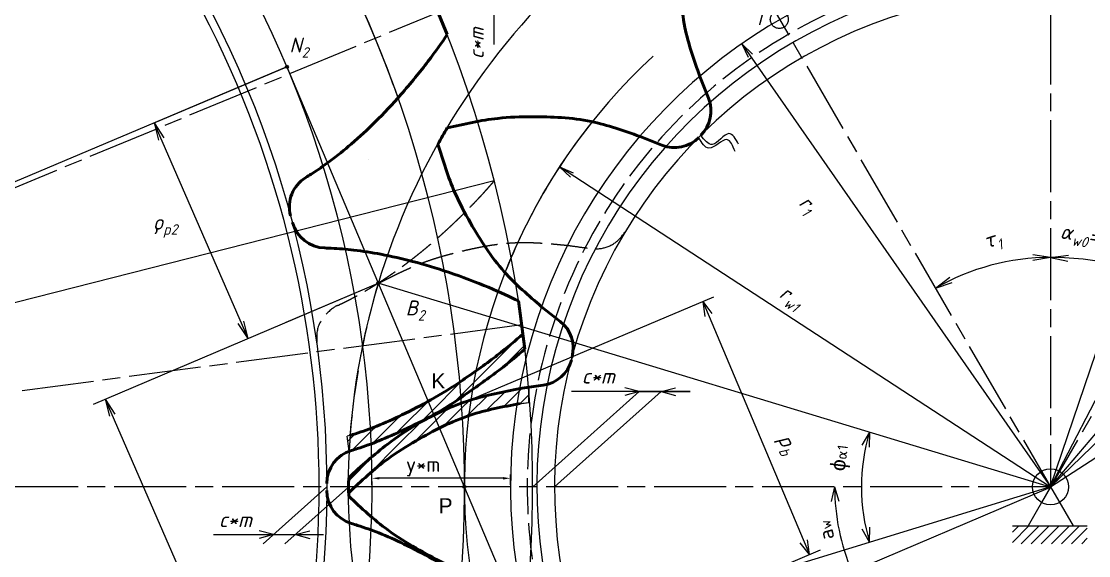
# Model space of a CAD drawing. Header units: millimetres. Extents: x 1981 to 6052, y 872 to 1466.
# Drawn here: x 5513.9 to 5869.6, y 1073.3 to 1251.4 of the extents above; entities that cross this region are included whole.
import ezdxf

# ---------------------------------------------------------------- set-up
doc = ezdxf.new("R2010")
doc.units = ezdxf.units.MM
doc.linetypes.add('ACAD_ISO02W100', pattern=[15, 12, -3])
doc.linetypes.add('ACAD_ISO08W100', pattern=[36, 24, -3, 6, -3])
doc.styles.add('askar', font='GOST Common Italic.ttf')
doc.styles.get("Standard").update_dxf_attribs({"font": 'arial.ttf'})
doc.dimstyles.new('ISO-25', dxfattribs={"dimtxt": 2.5, "dimasz": 2.5, "dimexe": 1.25, "dimexo": 0.625, "dimtad": 1, "dimtxsty": 'Standard', "dimcen": 2.5, "dimadec": 0, "dimazin": 0, "dimtfac": 1, "dimtmove": 0, "dimatfit": 3, "dimfxl": 1, "dimarcsym": 0})
pattern_1 = [(45, (3043.7336, 665.3058), (-2.245064, 2.245064), [])]

# ---------------------------------------------------------------- blocks, each defined once
blk = doc.blocks.new('*D12')
at = {"color": 0, "lineweight": -2, "transparency": 16777216}
for p, q in [((5630.76, 1096.87), (5630.76, 1100.35)), ((5676.93, 1096.87), (5676.93, 1100.35)), ((5674.43, 1099.1), (5633.26, 1099.1))]:
    blk.add_line(p, q, dxfattribs=at)
at = {"color": 0, "transparency": 16777216}
for points in [[(5633.26, 1099.51), (5633.26, 1098.68), (5630.76, 1099.1)], [(5674.43, 1099.51), (5674.43, 1098.68), (5676.93, 1099.1)]]:
    blk.add_solid(points, dxfattribs=at)
at = {"layer": 'Defpoints', "color": 0, "transparency": 16777216}
for p in [(5630.76, 1099.1), (5630.76, 1096.25), (5676.93, 1096.25)]:
    blk.add_point(p, dxfattribs=at)
at = {"color": 0, "transparency": 16777216, "insert": (5647.84, 1102.97), "char_height": 2.5, "attachment_point": 5, "rotation": 0.0004}
blk.add_mtext('{\\fISOCPEUR|b0|i0|c0|p34;\\H2x;y*m}', dxfattribs=at)

msp = doc.modelspace()

# ---------------------------------------------------------------- hatches: boundary and pattern name
at = {"linetype": 'ACAD_ISO02W100'}
h = msp.add_hatch(dxfattribs=at)
h.set_pattern_fill('ANSI31', color=256)
h.set_pattern_definition(pattern_1)
edge = h.paths.add_edge_path()
edge.add_spline(control_points=[(5660.604, 1124.103), (5657.421, 1122.881), (5654.318, 1121.421), (5651.278, 1119.826)], knot_values=[31.5263516, 31.5263516, 31.5263516, 31.5263516, 40.7543225, 40.7543225, 40.7543225, 40.7543225], degree=3, periodic=0)
edge.add_line((5651.278, 1119.826), (5653.056, 1115.739))
edge.add_spline(control_points=[(5653.056, 1115.739), (5655.628, 1117.03), (5658.246, 1118.212), (5660.922, 1119.224)], knot_values=[37.0201937, 37.0201937, 37.0201937, 37.0201937, 45.6236414, 45.6236414, 45.6236414, 45.6236414], degree=3, periodic=0)
edge.add_arc((5270.759, 1096.244), 390.84, 3.37073, 4.08748)
h.paths.add_polyline_path([(5713.138, 1050.38), (5723.924, 1050.38), (5723.924, 1060.13), (5713.138, 1060.13)], flags=9)
h.paths.add_polyline_path([(5733.101, 1129.251), (5748.934, 1129.219), (5748.949, 1136.719), (5733.116, 1136.751)], flags=9)
h.paths.add_polyline_path([(5667.975, 1046.935), (5677.808, 1046.935), (5677.808, 1056.018), (5667.975, 1056.018)], flags=9)
h.paths.add_polyline_path([(5684.694, 1041.549), (5693.266, 1041.549), (5693.266, 1050.633), (5684.694, 1050.633)], flags=9)
h.paths.add_polyline_path([(5665.485, 1096.496), (5672.643, 1096.496), (5672.643, 1106.8), (5665.485, 1106.8)], flags=9)
h.paths.add_polyline_path([(5957.132, 985.289), (5957.134, 991.11), (5952.387, 991.111), (5952.385, 985.29)], flags=9)
h.paths.add_polyline_path([(5960.006, 990.229), (5966.132, 990.229), (5966.132, 996.042), (5960.006, 996.042)], flags=9)
h.paths.add_polyline_path([(5880.29, 1042.365), (5884.633, 1042.365), (5884.633, 1047.165), (5880.29, 1047.165)], flags=9)
h.paths.add_polyline_path([(5926.736, 989.723), (5935.04, 989.723), (5935.04, 995.133), (5926.736, 995.133)], flags=9)
h.paths.add_polyline_path([(5934.201, 997.826), (5936.563, 997.826), (5936.563, 1002.626), (5934.201, 1002.626)], flags=9)
h.paths.add_polyline_path([(5819.016, 1047.816), (5828.215, 1050.717), (5826.21, 1057.075), (5817.011, 1054.174)], flags=9)
h.paths.add_polyline_path([(5872.788, 1024.943), (5877.695, 1022.492), (5880.317, 1027.74), (5875.409, 1030.191)], flags=9)
h.paths.add_polyline_path([(5857.517, 1048.485), (5863.397, 1046.767), (5865.028, 1052.347), (5859.148, 1054.065)], flags=9)
h.paths.add_polyline_path([(5857.269, 1021.507), (5863.288, 1021.507), (5863.288, 1026.916), (5857.269, 1026.916)], flags=9)
h.paths.add_polyline_path([(5922.031, 997.084), (5927.288, 997.084), (5927.288, 1002.494), (5922.031, 1002.494)], flags=9)
h.paths.add_polyline_path([(5844.785, 992.673), (5851.414, 992.673), (5851.414, 998.083), (5844.785, 998.083)], flags=9)
h.paths.add_polyline_path([(5835.184, 1039.526), (5839.07, 1039.526), (5839.07, 1044.326), (5835.184, 1044.326)], flags=9)
h.paths.add_polyline_path([(5834.861, 1022.041), (5838.595, 1022.041), (5838.595, 1026.841), (5834.861, 1026.841)], flags=9)
h.paths.add_polyline_path([(5999.254, 1039.983), (6003.14, 1039.983), (6003.14, 1044.783), (5999.254, 1044.783)], flags=9)
h.paths.add_polyline_path([(5986.089, 1028.904), (5989.823, 1028.904), (5989.823, 1033.704), (5986.089, 1033.704)], flags=9)
h.paths.add_polyline_path([(6018.122, 984.427), (6023.608, 984.427), (6023.608, 990.24), (6018.122, 990.24)], flags=9)
h.paths.add_polyline_path([(5980.94, 998.355), (5984.978, 998.355), (5984.978, 1003.155), (5980.94, 1003.155)], flags=9)
h.paths.add_polyline_path([(5835.268, 997.733), (5839.306, 997.733), (5839.306, 1002.533), (5835.268, 1002.533)], flags=9)
h.paths.add_polyline_path([(5833.26, 990.112), (5838.746, 990.112), (5838.746, 995.925), (5833.26, 995.925)], flags=9)
h.paths.add_polyline_path([(5695.576, 894.403), (5858.942, 894.403), (5858.942, 921.581), (5695.576, 921.581)], flags=9)
h.paths.add_polyline_path([(5919.984, 1069.808), (6032.96, 1069.808), (6032.96, 1103.023), (5919.984, 1103.023)], flags=9)
h.paths.add_polyline_path([(5763.61, 1158.027), (5772.056, 1152.498), (5776.118, 1158.703), (5767.672, 1164.232)], flags=9)
h.paths.add_polyline_path([(5835.034, 1172.427), (5842.285, 1174.764), (5840.01, 1181.823), (5832.759, 1179.486)], flags=9)
h.paths.add_polyline_path([(5799.652, 1268.632), (5807.033, 1268.632), (5807.033, 1277.715), (5799.652, 1277.715)], flags=9)
h.paths.add_polyline_path([(5813.175, 1272.144), (5822.056, 1272.144), (5822.056, 1281.227), (5813.175, 1281.227)], flags=9)
h.paths.add_polyline_path([(5913.262, 1255.031), (5921.834, 1255.031), (5921.834, 1264.115), (5913.262, 1264.115)], flags=9)
h.paths.add_polyline_path([(5868.091, 1092.627), (5876.662, 1092.627), (5876.662, 1101.71), (5868.091, 1101.71)], flags=9)
h.paths.add_polyline_path([(5893.454, 1085.204), (5901.55, 1085.204), (5901.55, 1092.621), (5893.454, 1092.621)], flags=9)
h.paths.add_polyline_path([(5858.231, 1176.478), (5882.225, 1172.884), (5883.324, 1180.219), (5859.329, 1183.813)], flags=9)
h.paths.add_polyline_path([(5769.888, 1189.397), (5774.446, 1184.864), (5779.676, 1190.123), (5775.118, 1194.656)], flags=9)
h.paths.add_polyline_path([(5921.938, 1178.336), (5926.522, 1185.41), (5920.298, 1189.443), (5915.714, 1182.37)], flags=9)
h.paths.add_polyline_path([(5949.851, 1160.104), (5956.495, 1167.026), (5951.144, 1172.162), (5944.5, 1165.239)], flags=9)
h.paths.add_polyline_path([(6004.399, 1219.525), (6008.348, 1222.782), (6003.576, 1228.568), (5999.626, 1225.311)], flags=9)
h.paths.add_polyline_path([(5946.506, 1184.268), (5953.394, 1190.948), (5948.23, 1196.272), (5941.343, 1189.592)], flags=9)
h.paths.add_polyline_path([(5947.372, 1240.529), (5955.11, 1240.529), (5955.11, 1248.981), (5947.372, 1248.981)], flags=9)
h.paths.add_polyline_path([(5925.604, 1252.081), (5933.342, 1252.081), (5933.342, 1260.534), (5925.604, 1260.534)], flags=9)
h.paths.add_polyline_path([(5904.914, 1260.515), (5912.652, 1260.515), (5912.652, 1268.967), (5904.914, 1268.967)], flags=9)
h.paths.add_polyline_path([(5869.465, 1267.443), (5877.203, 1267.443), (5877.203, 1275.896), (5869.465, 1275.896)], flags=9)
h.paths.add_polyline_path([(5846.734, 1268.248), (5854.472, 1268.248), (5854.472, 1276.7), (5846.734, 1276.7)], flags=9)
h.paths.add_polyline_path([(5836.017, 1267.702), (5843.755, 1267.702), (5843.755, 1276.155), (5836.017, 1276.155)], flags=9)
h.paths.add_polyline_path([(5802.046, 1260.133), (5809.784, 1260.133), (5809.784, 1268.586), (5802.046, 1268.586)], flags=9)
h.paths.add_polyline_path([(5780.872, 1251.891), (5788.611, 1251.891), (5788.611, 1260.344), (5780.872, 1260.344)], flags=9)
h.paths.add_polyline_path([(5898.974, 1280.375), (5904.808, 1280.375), (5904.808, 1287.875), (5898.974, 1287.875)], flags=9)
h.paths.add_polyline_path([(5872.457, 1280.939), (5878.052, 1280.939), (5878.052, 1288.439), (5872.457, 1288.439)], flags=9)
h.paths.add_polyline_path([(5851.435, 1277.809), (5857.268, 1277.809), (5857.268, 1285.309), (5851.435, 1285.309)], flags=9)
h.paths.add_polyline_path([(5833.859, 1278.681), (5839.93, 1278.681), (5839.93, 1286.181), (5833.859, 1286.181)], flags=9)
h.paths.add_polyline_path([(5800.555, 1277.448), (5806.388, 1277.448), (5806.388, 1284.948), (5800.555, 1284.948)], flags=9)
h.paths.add_polyline_path([(5770.061, 1244.467), (5776.847, 1244.467), (5776.847, 1252.92), (5770.061, 1252.92)], flags=9)
h.paths.add_polyline_path([(5885.102, 901.059), (5897.702, 901.059), (5897.702, 908.259), (5885.102, 908.259)], flags=9)
h.paths.add_polyline_path([(5946.314, 919.382), (6027.814, 919.382), (6027.814, 931.382), (5946.314, 931.382)], flags=9)
h.paths.add_polyline_path([(5863.689, 901.755), (5876.814, 901.755), (5876.814, 907.755), (5863.689, 907.755)], flags=9)
h.paths.add_polyline_path([(5861.689, 906.737), (5869.314, 906.737), (5869.314, 912.737), (5861.689, 912.737)], flags=9)
h.paths.add_polyline_path([(5902.814, 906.501), (5916.314, 906.501), (5916.314, 912.501), (5902.814, 912.501)], flags=9)
h.paths.add_polyline_path([(5882.564, 906.765), (5901.564, 906.765), (5901.564, 912.765), (5882.564, 912.765)], flags=9)
h.paths.add_polyline_path([(5871.142, 906.811), (5878.642, 906.811), (5878.642, 912.811), (5871.142, 912.811)], flags=9)
h = msp.add_hatch(color=256)
h.set_gradient(color2=(0, 0, 0), tint=1)
h.paths.add_polyline_path([(5691.134, 1026.152), (5691.329, 1025.691, 0.0006944), (5691.525, 1025.232, 0.3002235), (5691.829, 1025.691, 0.5367141)])
h.paths.add_polyline_path([(5691.329, 1025.691, -0.0006944), (5691.133, 1026.152, 0.3009807), (5690.829, 1025.691, 0.5367141), (5691.523, 1025.231)])
h.paths.add_polyline_path([(5602.21, 1236.745), (5602.599, 1235.824, 0.3014783), (5602.904, 1236.284, 0.5367141)])
h.paths.add_polyline_path([(5602.209, 1236.745, 0.3012889), (5601.904, 1236.284, 0.5364905), (5602.598, 1235.823, 0.0006944)])
at = {"linetype": 'ByBlock'}
h = msp.add_hatch(color=256, dxfattribs=at)
h.dxf.hatch_style = 1
h.paths.add_polyline_path([(5632.376, 1164.119, 1), (5633.376, 1164.119, 1)])
h = msp.add_hatch(color=256, dxfattribs=at)
h.dxf.hatch_style = 1
h.paths.add_polyline_path([(5633.376, 1164.119, 1), (5632.376, 1164.119, 1)])
h = msp.add_hatch()
h.set_pattern_fill('ANSI31', color=256)
h.set_pattern_definition(pattern_1)
edge = h.paths.add_edge_path()
edge.add_spline(control_points=[(5665.462, 1134.908), (5663.992, 1133.865), (5662.16, 1132.597), (5660.356, 1131.396), (5660.034, 1131.183)], knot_values=[24.8398368, 24.8398368, 24.8398368, 24.8398368, 30.0315176, 31.1647676, 31.1647676, 31.1647676, 31.1647676], degree=3, periodic=0)
edge.add_arc((5270.759, 1096.244), 390.84, 4.37743, 5.12877, ccw=False)
edge.add_spline(control_points=[(5660.458, 1126.075), (5660.856, 1126.337), (5662.134, 1127.187), (5663.426, 1128.07), (5664.31, 1128.684)], knot_values=[26.9484839, 26.9484839, 26.9484839, 26.9484839, 28.3487802, 31.4318138, 31.4318138, 31.4318138, 31.4318138], degree=3, periodic=0)
edge.add_arc((5856.968, 1096.248), 195.369, 168.5869, 170.44323, ccw=False)
edge = h.paths.add_edge_path()
edge.add_spline(control_points=[(5664.31, 1128.684), (5667.493, 1130.894), (5675.083, 1136.476), (5679.266, 1140.07), (5681.727, 1142.183)], knot_values=[0, 0, 0, 0, 11.0985167, 26.9484839, 26.9484839, 26.9484839, 26.9484839], degree=3, periodic=0)
edge.add_line((5681.727, 1142.183), (5681.074, 1147.141))
edge.add_spline(control_points=[(5681.074, 1147.141), (5678.614, 1145.027), (5674.758, 1141.714), (5668.007, 1136.713), (5665.462, 1134.908)], knot_values=[0, 0, 0, 0, 15.8499673, 24.8398368, 24.8398368, 24.8398368, 24.8398368], degree=3, periodic=0)
edge.add_arc((5856.968, 1096.248), 195.369, 168.5869, 170.44323)
h = msp.add_hatch()
h.set_pattern_fill('ANSI31', color=256)
h.set_pattern_definition(pattern_1)
edge = h.paths.add_edge_path()
edge.add_spline(control_points=[(5660.034, 1131.183), (5656.796, 1129.042), (5653.262, 1126.878), (5649.592, 1124.809), (5649.204, 1124.592)], knot_values=[31.1647676, 31.1647676, 31.1647676, 31.1647676, 42.5446511, 43.8822608, 43.8822608, 43.8822608, 43.8822608], degree=3, periodic=0)
edge.add_line((5649.204, 1124.592), (5651.065, 1120.316))
edge.add_spline(control_points=[(5651.065, 1120.316), (5654.241, 1122.125), (5657.317, 1124.005), (5660.458, 1126.075)], knot_values=[31.4318138, 31.4318138, 31.4318138, 31.4318138, 42.4868312, 42.4868312, 42.4868312, 42.4868312], degree=3, periodic=0)
edge.add_arc((5270.759, 1096.244), 390.84, 4.37743, 5.12877)
at = {"linetype": 'ACAD_ISO02W100'}
h = msp.add_hatch(dxfattribs=at)
h.set_pattern_fill('ANSI31', color=256)
h.set_pattern_definition(pattern_1)
edge = h.paths.add_edge_path()
edge.add_spline(control_points=[(5679.923, 1128.958), (5677.258, 1128.465), (5674.593, 1127.97), (5671.954, 1127.394)], knot_values=[51.4220403, 51.4220403, 51.4220403, 51.4220403, 58.7057442, 58.7057442, 58.7057442, 58.7057442], degree=3, periodic=0)
edge.add_spline(control_points=[(5671.954, 1127.394), (5669.31, 1126.817), (5666.691, 1126.16), (5664.125, 1125.341)], knot_values=[44.1229872, 44.1229872, 44.1229872, 44.1229872, 51.4220403, 51.4220403, 51.4220403, 51.4220403], degree=3, periodic=0)
edge.add_spline(control_points=[(5664.125, 1125.341), (5664.003, 1125.302), (5663.881, 1125.263), (5663.759, 1125.223)], knot_values=[43.7763658, 43.7763658, 43.7763658, 43.7763658, 44.1229872, 44.1229872, 44.1229872, 44.1229872], degree=3, periodic=0)
edge.add_arc((5856.968, 1096.248), 195.369, 171.47103, 173.02111)
edge.add_spline(control_points=[(5663.046, 1119.986), (5663.179, 1120.031), (5663.538, 1120.151), (5663.898, 1120.268), (5664.124, 1120.341)], knot_values=[47.8864385, 47.8864385, 47.8864385, 47.8864385, 48.3085031, 49.025515, 49.025515, 49.025515, 49.025515], degree=3, periodic=0)
edge.add_spline(control_points=[(5664.124, 1120.341), (5666.566, 1121.12), (5669.054, 1121.753), (5671.567, 1122.309)], knot_values=[49.025515, 49.025515, 49.025515, 49.025515, 56.7397319, 56.7397319, 56.7397319, 56.7397319], degree=3, periodic=0)
edge.add_spline(control_points=[(5671.567, 1122.309), (5674.043, 1122.857), (5676.544, 1123.331), (5679.047, 1123.795)], knot_values=[56.7397319, 56.7397319, 56.7397319, 56.7397319, 64.3412363, 64.3412363, 64.3412363, 64.3412363], degree=3, periodic=0)
edge.add_arc((5856.926, 1096.244), 180, 169.52862, 171.19546, ccw=False)
h = msp.add_hatch()
h.set_pattern_fill('ANSI31', color=256)
h.set_pattern_definition(pattern_1)
edge = h.paths.add_edge_path()
edge.add_spline(control_points=[(5640.7, 1114.895), (5640.939, 1115.009), (5644.446, 1116.685), (5647.914, 1118.524), (5651.048, 1120.307), (5651.065, 1120.316)], knot_values=[42.4868312, 42.4868312, 42.4868312, 42.4868312, 43.280904, 54.1256208, 54.1834407, 54.1834407, 54.1834407, 54.1834407], degree=3, periodic=0)
edge.add_line((5651.065, 1120.316), (5649.204, 1124.592))
edge.add_spline(control_points=[(5649.204, 1124.592), (5646.606, 1123.14), (5643.945, 1121.741), (5641.25, 1120.43)], knot_values=[43.8822608, 43.8822608, 43.8822608, 43.8822608, 52.851697, 52.851697, 52.851697, 52.851697], degree=3, periodic=0)
edge.add_arc((5856.959, 1096.187), 217.067, 173.58751, 175.05576)
edge = h.paths.add_edge_path()
edge.add_spline(control_points=[(5641.25, 1120.43), (5641.088, 1120.352), (5640.362, 1120), (5639.633, 1119.655), (5639.064, 1119.391)], knot_values=[52.851697, 52.851697, 52.851697, 52.851697, 53.3893678, 55.2678006, 55.2678006, 55.2678006, 55.2678006], degree=3, periodic=0)
edge.add_line((5639.064, 1119.391), (5639.064, 1114.132))
edge.add_spline(control_points=[(5639.064, 1114.132), (5639.611, 1114.383), (5640.156, 1114.637), (5640.7, 1114.895)], knot_values=[54.1834407, 54.1834407, 54.1834407, 54.1834407, 55.9859448, 55.9859448, 55.9859448, 55.9859448], degree=3, periodic=0)
edge.add_arc((5856.959, 1096.187), 217.067, 173.58751, 175.05576, ccw=False)
h = msp.add_hatch(dxfattribs=at)
h.set_pattern_fill('ANSI31', color=256)
h.set_pattern_definition(pattern_1)
edge = h.paths.add_edge_path()
edge.add_spline(control_points=[(5663.759, 1125.223), (5663.654, 1125.189), (5662.595, 1124.84), (5661.544, 1124.463), (5660.604, 1124.103)], knot_values=[40.7543225, 40.7543225, 40.7543225, 40.7543225, 41.0530355, 43.7763658, 43.7763658, 43.7763658, 43.7763658], degree=3, periodic=0)
edge.add_arc((5270.759, 1096.244), 390.84, 3.37073, 4.08748, ccw=False)
edge.add_spline(control_points=[(5660.922, 1119.224), (5661.626, 1119.49), (5662.334, 1119.744), (5663.046, 1119.986)], knot_values=[45.6236414, 45.6236414, 45.6236414, 45.6236414, 47.8864385, 47.8864385, 47.8864385, 47.8864385], degree=3, periodic=0)
edge.add_arc((5856.968, 1096.248), 195.369, 171.47103, 173.02111, ccw=False)
h = msp.add_hatch()
h.set_pattern_fill('ANSI31', color=256)
h.set_pattern_definition(pattern_1)
edge = h.paths.add_edge_path()
edge.add_spline(control_points=[(5639.064, 1119.391), (5636.856, 1118.364), (5633.926, 1117.097), (5630.948, 1115.94), (5630.234, 1115.671)], knot_values=[55.2678006, 55.2678006, 55.2678006, 55.2678006, 62.565668, 64.8526577, 64.8526577, 64.8526577, 64.8526577], degree=3, periodic=0)
edge.add_arc((5270.759, 1096.244), 360, 2.279, 3.09344, ccw=False)
edge.add_spline(control_points=[(5630.474, 1110.559), (5631.326, 1110.876), (5634.221, 1111.995), (5637.07, 1113.218), (5639.064, 1114.132)], knot_values=[55.9859448, 55.9859448, 55.9859448, 55.9859448, 58.7134266, 65.2931498, 65.2931498, 65.2931498, 65.2931498], degree=3, periodic=0)
edge.add_line((5639.064, 1114.132), (5639.064, 1119.391))
h = msp.add_hatch(dxfattribs=at)
h.set_pattern_fill('ANSI31', color=256)
h.set_pattern_definition(pattern_1)
edge = h.paths.add_edge_path()
edge.add_spline(control_points=[(5651.278, 1119.826), (5649.338, 1118.807), (5645.738, 1116.79), (5642.213, 1114.672), (5640.595, 1113.64)], knot_values=[20.4528103, 20.4528103, 20.4528103, 20.4528103, 26.3432547, 31.5263516, 31.5263516, 31.5263516, 31.5263516], degree=3, periodic=0)
edge.add_arc((5856.959, 1096.187), 217.067, 175.38831, 176.77199)
edge.add_spline(control_points=[(5640.236, 1108.41), (5641.969, 1109.526), (5646.184, 1112.063), (5650.504, 1114.458), (5653.056, 1115.739)], knot_values=[22.2997284, 22.2997284, 22.2997284, 22.2997284, 28.4843414, 37.0201937, 37.0201937, 37.0201937, 37.0201937], degree=3, periodic=0)
edge.add_line((5653.056, 1115.739), (5651.278, 1119.826))
h.paths.add_polyline_path([(5641.638, 1104.943), (5654.917, 1104.943), (5654.917, 1113.996), (5641.638, 1113.996)], flags=9)
h = msp.add_hatch()
h.set_pattern_fill('ANSI31', color=256)
h.set_pattern_definition(pattern_1)
edge = h.paths.add_edge_path()
edge.add_arc((5861.611, 1095.671), 238.757, 175.73947, 177.00793, ccw=False)
edge.add_spline(control_points=[(5623.514, 1113.408), (5623.422, 1113.381), (5623.33, 1113.353), (5623.237, 1113.325)], knot_values=[71.9428011, 71.9428011, 71.9428011, 71.9428011, 72.2315814, 72.2315814, 72.2315814, 72.2315814], degree=3, periodic=0)
edge.add_line((5623.237, 1113.325), (5622.527, 1113.091))
edge.add_line((5622.527, 1113.091), (5623.18, 1108.133))
h = msp.add_hatch()
h.set_pattern_fill('ANSI31', color=256)
h.set_pattern_definition(pattern_1)
edge = h.paths.add_edge_path()
edge.add_spline(control_points=[(5630.234, 1115.671), (5628.605, 1115.058), (5626.372, 1114.277), (5624.111, 1113.589), (5623.514, 1113.408)], knot_values=[64.8526577, 64.8526577, 64.8526577, 64.8526577, 70.073552, 71.9428011, 71.9428011, 71.9428011, 71.9428011], degree=3, periodic=0)
edge.add_arc((5861.611, 1095.671), 238.757, 175.73947, 177.00793)
edge.add_arc((5627.103, 1097.43), 11.4, 106.37099, 110.13061, ccw=False)
edge.add_spline(control_points=[(5623.89, 1108.368), (5624.579, 1108.576), (5626.793, 1109.246), (5628.981, 1110), (5630.474, 1110.556)], knot_values=[65.2946604, 65.2946604, 65.2946604, 65.2946604, 67.4526897, 72.2315814, 72.2315814, 72.2315814, 72.2315814], degree=3, periodic=0)
edge.add_arc((5270.759, 1096.244), 360, 2.27839, 3.09344)
h = msp.add_hatch(dxfattribs=at)
h.set_pattern_fill('ANSI31', color=256)
h.set_pattern_definition(pattern_1)
edge = h.paths.add_edge_path()
edge.add_spline(control_points=[(5640.595, 1113.64), (5640.081, 1113.312), (5639.571, 1112.98), (5639.064, 1112.643)], knot_values=[18.8088373, 18.8088373, 18.8088373, 18.8088373, 20.4528103, 20.4528103, 20.4528103, 20.4528103], degree=3, periodic=0)
edge.add_line((5639.064, 1112.643), (5639.064, 1107.643))
edge.add_spline(control_points=[(5639.064, 1107.643), (5639.453, 1107.902), (5639.844, 1108.157), (5640.236, 1108.41)], knot_values=[20.8987081, 20.8987081, 20.8987081, 20.8987081, 22.2997284, 22.2997284, 22.2997284, 22.2997284], degree=3, periodic=0)
edge.add_arc((5856.959, 1096.187), 217.067, 175.38831, 176.77199, ccw=False)
h = msp.add_hatch(dxfattribs=at)
h.set_pattern_fill('ANSI31', color=256)
h.set_pattern_definition(pattern_1)
edge = h.paths.add_edge_path()
edge.add_spline(control_points=[(5639.064, 1112.643), (5638.035, 1111.959), (5635.126, 1109.94), (5632.373, 1107.712), (5630.621, 1106.208)], knot_values=[9.2308056, 9.2308056, 9.2308056, 9.2308056, 12.572581, 18.8088373, 18.8088373, 18.8088373, 18.8088373], degree=3, periodic=0)
edge.add_arc((5270.759, 1096.244), 360, 0.80408, 1.58606, ccw=False)
edge.add_spline(control_points=[(5630.723, 1101.296), (5632.443, 1102.768), (5635.163, 1104.965), (5638.035, 1106.959), (5639.064, 1107.643)], knot_values=[10.3914296, 10.3914296, 10.3914296, 10.3914296, 17.1856243, 20.8987081, 20.8987081, 20.8987081, 20.8987081], degree=3, periodic=0)
edge.add_line((5639.064, 1107.643), (5639.064, 1112.643))
h = msp.add_hatch(dxfattribs=at)
h.set_pattern_fill('ANSI31', color=256)
h.set_pattern_definition(pattern_1)
edge = h.paths.add_edge_path()
edge.add_spline(control_points=[(5630.623, 1106.122), (5628.042, 1103.904), (5625.526, 1101.602), (5623.011, 1099.3)], knot_values=[0, 0, 0, 0, 10.2118629, 10.2118629, 10.2118629, 10.2118629], degree=3, periodic=0)
edge.add_line((5623.011, 1099.3), (5623.011, 1096.246))
edge.add_line((5623.011, 1096.246), (5625.1, 1096.246))
edge.add_spline(control_points=[(5625.1, 1096.246), (5626.95, 1097.962), (5628.813, 1099.661), (5630.723, 1101.296)], knot_values=[2.8459488, 2.8459488, 2.8459488, 2.8459488, 10.3914296, 10.3914296, 10.3914296, 10.3914296], degree=3, periodic=0)
edge.add_arc((5270.759, 1096.244), 360, 0.80408, 1.57239)
at = {"linetype": 'ByBlock'}
h = msp.add_hatch(color=256, dxfattribs=at)
h.dxf.hatch_style = 1
h.paths.add_polyline_path([(5661.599, 1096.747, 0.0006382), (5661.599, 1096.248, 0.0001854), (5661.599, 1096.103), (5661.744, 1095.768, 0.3300422), (5662.099, 1096.246, 0.4138408)])
h.paths.add_polyline_path([(5661.598, 1096.747, 0.1318603), (5661.348, 1096.679), (5661.536, 1096.246), (5661.599, 1096.246, 0.0003198)])
h.paths.add_polyline_path([(5661.599, 1096.103, 0.0004561), (5661.599, 1095.747, 0.0737251), (5661.744, 1095.768)], flags=17)
h.paths.add_polyline_path([(5661.599, 1096.103), (5661.348, 1096.679, 0.2675571), (5661.099, 1096.246, 0.5037117), (5661.744, 1095.768)])
h.paths.add_polyline_path([(5661.599, 1096.103), (5661.536, 1096.246), (5661.099, 1096.246, 0.4140262), (5661.598, 1095.747, 0.0002281)], flags=17)
h.paths.add_polyline_path([(5661.599, 1096.246), (5661.536, 1096.246), (5661.599, 1096.103, 0.0000917)], flags=17)
h = msp.add_hatch(color=256, dxfattribs=at)
h.dxf.hatch_style = 1
h.paths.add_polyline_path([(5661.536, 1096.246), (5661.099, 1096.246, 0.4140262), (5661.598, 1095.747, 0.0002281), (5661.599, 1096.103)])
h.paths.add_polyline_path([(5661.599, 1096.103, 0.0004561), (5661.599, 1095.747, 0.0737251), (5661.744, 1095.768)])
h = msp.add_hatch()
h.set_pattern_fill('ANSI31', color=256, scale=0.75, style=0)
h.set_pattern_definition([(45, (-11325.7724, -1988.7733), (-1.68379802, 1.68379802), [])])
h.paths.add_polyline_path([(5844.213, 1083.254), (5844.212, 1077.254), (5869.185, 1077.254), (5869.197, 1083.254)])

# ---------------------------------------------------------------- linework, layer by layer
for p, q in [((5671.453, 1243.681), (5671.453, 1361.255)), ((5911.694, 1258.447), (5856.865, 1096.248)), ((5856.926, 1096.244), (6024.755, 1259.279)), ((5856.959, 1096.265), (5937.058, 1250.98)), ((5754.064, 1243.969), (5756.184, 1239.441)), ((5754.064, 1243.969), (5757.605, 1240.439)), ((5754.071, 1243.955), (5856.926, 1096.244)), ((5602.404, 1236.284), (5270.759, 1096.244)), ((5558.143, 1217.595), (5602.404, 1236.284)), ((5602.404, 1236.284), (5691.329, 1025.691)), ((5856.926, 1096.244), (5963.801, 1222.365)), ((5589.446, 1145.709), (5558.143, 1217.595)), ((5558.143, 1217.595), (5561.413, 1212.564)), ((5558.143, 1217.595), (5559.56, 1211.855)), ((5629.485, 1205.367), (5629.485, 1205.367)), ((5693.261, 1202.874), (5696.897, 1199.442)), ((5693.261, 1202.874), (5697.851, 1200.893)), ((5671.501, 1198.243), (5270.759, 1096.244)), ((5856.926, 1096.244), (6000.635, 1189.243)), ((5856.924, 1172.726), (5851.02, 1171.657)), ((5856.924, 1172.726), (5851.083, 1173.639)), ((5856.926, 1172.726), (5862.883, 1173.443)), ((5856.926, 1172.726), (5862.703, 1171.468)), ((5537.896, 1123.846), (5632.879, 1164.13)), ((5602.123, 1151.143), (5632.873, 1164.127)), ((5856.871, 1096.15), (5632.879, 1164.13)), ((5818.6, 1162.432), (5823.327, 1166.127)), ((5818.6, 1162.432), (5824.195, 1164.343)), ((5640.735, 1160.848), (5640.735, 1160.848)), ((5651.426, 1120.19), (5744.662, 1159.56)), ((5679.615, 1158.226), (5681.727, 1142.183)), ((5741.015, 1158.02), (5776.637, 1073.66)), ((5741.015, 1158.02), (5741.702, 1153.067)), ((5741.015, 1158.02), (5744.086, 1154.074)), ((5589.446, 1145.709), (5586.176, 1150.74)), ((5589.446, 1145.709), (5588.029, 1151.449)), ((5681.727, 1142.183), (5681.074, 1147.141)), ((5681.727, 1142.183), (5681.074, 1147.141)), ((5697.443, 1139.482), (5697.228, 1138.476)), ((5680.73, 1129.08), (5679.776, 1128.125)), ((5684.339, 1096.247), (5719.847, 1127.991)), ((5691.611, 1096.247), (5727.119, 1127.991)), ((5710.49, 1127.991), (5697.256, 1127.991)), ((5736.779, 1127.991), (5710.49, 1127.991)), ((5719.847, 1127.991), (5715.017, 1129.285)), ((5719.847, 1127.991), (5715.017, 1126.697)), ((5719.847, 1127.991), (5736.779, 1127.991)), ((5727.119, 1127.991), (5731.949, 1129.285)), ((5727.119, 1127.991), (5731.949, 1126.697)), ((5541.811, 1125.506), (5591.717, 1010.883)), ((5541.811, 1125.506), (5545.081, 1120.476)), ((5541.811, 1125.506), (5543.228, 1119.766)), ((5683, 1126.869), (5680.131, 1123.993)), ((5796.6, 1114.442), (5794.041, 1110.146)), ((5796.6, 1114.442), (5796.532, 1109.442)), ((5623.237, 1113.325), (5622.527, 1113.091)), ((5623.18, 1108.133), (5622.527, 1113.091)), ((5615.759, 1096.246), (5594.481, 1077.228)), ((5622.899, 1096.132), (5601.753, 1077.228)), ((5856.926, 1096.244), (5607.156, 1019.725)), ((5615.703, 1097.384), (5615.704, 1095.024)), ((5691.329, 1025.691), (5856.959, 1096.187)), ((5784.974, 1096.247), (5783.773, 1091.394)), ((5784.974, 1096.247), (5786.361, 1091.443)), ((5856.926, 1096.244), (5849.426, 1083.254)), ((5856.926, 1096.244), (5864.426, 1083.254)), ((5856.926, 1096.244), (5856.926, 1096.244)), ((5856.926, 1096.244), (5856.926, 1096.244)), ((5856.926, 1096.244), (5856.926, 1096.244)), ((5597.955, 1080.334), (5593.125, 1081.628)), ((5605.227, 1080.334), (5610.057, 1081.628)), ((5796.648, 1077.777), (5794.195, 1082.134)), ((5796.648, 1077.777), (5796.702, 1082.777)), ((5844.213, 1083.254), (5869.197, 1083.254)), ((5577.985, 1080.334), (5614.585, 1080.334)), ((5597.955, 1080.334), (5593.125, 1079.04)), ((5605.227, 1080.334), (5610.057, 1079.04)), ((5776.637, 1073.66), (5775.887, 1078.604)), ((5687.047, 1035.831), (5780.283, 1075.2)), ((5776.637, 1073.66), (5773.516, 1077.567))]:
    msp.add_line(p, q)
at = {"linetype": 'ACAD_ISO08W100'}
for p, q in [((5856.92, 1362.429), (5856.926, 1096.244)), ((5739.598, 1298.739), (5856.926, 1096.244)), ((5974.113, 1298.82), (5853.926, 1091.048)), ((5270.759, 1096.244), (5652.637, 1254.41)), ((5680.723, 1150.204), (5270.759, 1096.244)), ((5856.865, 1096.248), (5270.759, 1096.244))]:
    msp.add_line(p, q, dxfattribs=at)
at = {"lineweight": 50}
for p, q in [((5649.64, 1261.947), (5655.831, 1246.998)), ((5740.04, 1233.074), (5742.954, 1225.767)), ((5720.1, 1213.059), (5727.407, 1210.145)), ((5679.615, 1158.226), (5681.727, 1142.183)), ((5687.322, 1156.287), (5693.499, 1151.416)), ((5680.061, 1128.983), (5687.846, 1130.113))]:
    msp.add_line(p, q, dxfattribs=at)
at = {"linetype": 'ByBlock'}
for p, q in [((5856.959, 1096.187), (5693.261, 1202.874)), ((5603.653, 1186.637), (5604.264, 1184.358)), ((5680.061, 1123.983), (5683.007, 1124.411))]:
    msp.add_line(p, q, dxfattribs=at)
at = {"linetype": 'ACAD_ISO02W100'}
for p, q in [((5683.007, 1129.411), (5679.923, 1128.958)), ((5683.007, 1129.411), (5683.007, 1124.411)), ((5683.007, 1124.411), (5683.007, 1129.411)), ((5679.047, 1123.795), (5683.007, 1124.411)), ((5623.011, 1099.3), (5623.011, 1094.3))]:
    msp.add_line(p, q, dxfattribs=at)
at = {"linetype": 'ACAD_ISO08W100'}
msp.add_circle((5766.54, 1252.061), 3, dxfattribs=at)
for centre, radius in [((5602.404, 1236.284), 0.5), ((5856.926, 1096.244), 6)]:
    msp.add_circle(centre, radius)
at = {"linetype": 'ByBlock'}
for centre in [(5632.876, 1164.119), (5661.599, 1096.246)]:
    msp.add_circle(centre, 0.5, dxfattribs=at)
for centre, radius, start, end in [((5270.759, 1096.244), 342.39, 337.52919, 92.21325), ((5270.759, 1096.244), 413.532, 337.53156, 50.84597), ((5270.759, 1096.244), 360, 337.52918, 51.60592), ((5270.759, 1096.244), 345, 337.52918, 51.82328), ((5856.865, 1096.248), 234.046, 38.52905, 225.70851), ((5856.926, 1096.244), 180, 38.07339, 233.01029), ((5856.926, 1096.244), 171.2, 27.5536, 233.01039), ((5270.759, 1096.244), 390.84, 19.37917, 25.62029), ((5856.926, 1096.244), 165.315, 27.55408, 233.01047), ((5856.865, 1096.248), 195.3, 132.65983, 232.35763), ((5858.353, 1095.389), 196.999, 141.52752, 158.47159), ((5856.926, 1096.234), 76.492, 90, 120.06887), ((5856.964, 1074.702), 98.024, 75.41385, 90.02218), ((5856.744, 1096.188), 62.853, 163.11725, 197.03281), ((5857.102, 1096.248), 72.128, 180.00038, 203.05566)]:
    msp.add_arc(centre, radius, start, end)
for centre, radius, start, end in [((5270.759, 1096.244), 390.84, 337.68568, 51.13564), ((6064.396, 1204.476), 233.966, 207.54909, 207.5539)]:
    msp.add_arc(centre, radius, start, end, dxfattribs=at)
at = {"linetype": 'ACAD_ISO02W100'}
for centre, radius, start, end in [((5856.871, 1096.15), 174.362, 36.08939, 229.8285), ((5861.611, 1095.671), 238.757, 163.34023, 177.00793)]:
    msp.add_arc(centre, radius, start, end, dxfattribs=at)
at = {"lineweight": 50}
for centre, radius, start, end in [((5732.365, 1221.544), 11.4, 314.83605, 21.74091), ((5796.083, 1131.342), 163.741, 148.91733, 151.08267), ((5731.629, 1220.734), 11.4, 248.25909, 315.16395), ((5614.652, 1189.632), 11.4, 121.37099, 195.23174), ((5615.286, 1187.269), 11.4, 194.79741, 268.65817), ((5686.44, 1142.464), 11.4, 344.83605, 51.74091), ((5686.208, 1141.395), 11.4, 278.25909, 345.16395), ((5627.103, 1097.43), 11.4, 106.37099, 180.23174), ((5786.723, 1096.206), 163.741, 178.91733, 181.08267), ((5627.104, 1094.984), 11.4, 179.79741, 253.65817)]:
    msp.add_arc(centre, radius, start, end, dxfattribs=at)
for points in [[(5743.403, 1224.393), (5740.025, 1233.117), (5735.162, 1248.997), (5733.625, 1261.559), (5733.471, 1269.186), (5733.662, 1276.244), (5737.149, 1297.007), (5741.455, 1313.761)], [(5752.98, 1210.453), (5749.763, 1214.011), (5744.18, 1210.397), (5740.403, 1213.46)], [(5751.776, 1208.036), (5749.063, 1211.992), (5743.047, 1209.156), (5739.713, 1212.697)]]:
    msp.add_spline(points, degree=3)
for points in [[(5737.222, 1297.323), (5734.008, 1280.44), (5733.47, 1269.154), (5735.078, 1249.395), (5740.04, 1233.074)], [(5655.851, 1215.877), (5672.734, 1219.092), (5684.019, 1219.629), (5703.778, 1218.021), (5720.1, 1213.059)], [(5652.757, 1210.519), (5658.415, 1194.291), (5663.592, 1184.248), (5674.864, 1167.941), (5687.322, 1156.287)], [(5623.011, 1099.3), (5636.024, 1110.525), (5645.587, 1116.985), (5663.445, 1125.12), (5680.061, 1128.983)], [(5623.011, 1094.3), (5636.024, 1105.525), (5645.529, 1111.633), (5663.445, 1120.12), (5680.061, 1123.983)], [(5623.011, 1093.112), (5636.024, 1081.887), (5645.529, 1075.779), (5663.445, 1067.292), (5680.061, 1063.428)]]:
    msp.add_spline(points, degree=3, dxfattribs=at)
for points in [[(5655.831, 1246.998), (5654.002, 1244.32), (5650.536, 1239.245), (5640.74, 1227.125), (5632.356, 1218.24), (5624.36, 1210.803), (5617.217, 1205.055), (5612.068, 1201.444), (5609.329, 1199.745), (5608.718, 1199.365)], [(5679.615, 1158.226), (5676.704, 1159.623), (5671.188, 1162.27), (5656.633, 1167.864), (5644.93, 1171.36), (5634.286, 1173.798), (5625.224, 1175.2), (5618.96, 1175.749), (5615.738, 1175.85), (5615.019, 1175.872)], [(5681.074, 1147.141), (5678.614, 1145.027), (5673.952, 1141.022), (5661.353, 1131.851), (5650.955, 1125.439), (5641.308, 1120.325), (5632.919, 1116.621), (5627.011, 1114.466), (5623.926, 1113.533), (5623.237, 1113.325)], [(5681.727, 1142.183), (5679.271, 1140.059), (5674.62, 1136.034), (5661.955, 1126.999), (5651.763, 1120.157), (5641.927, 1115.436), (5633.579, 1111.649), (5627.664, 1109.509), (5624.579, 1108.576), (5623.89, 1108.368)], [(5681.724, 1050.28), (5679.274, 1052.383), (5674.631, 1056.367), (5662.02, 1065.539), (5651.621, 1071.944), (5641.97, 1077.054), (5633.58, 1080.753), (5627.671, 1082.905), (5624.585, 1083.836), (5623.896, 1084.044)]]:
    msp.add_open_spline(points, degree=3, knots=[0, 0, 0, 0, 15.8499673, 30.0315176, 42.5446511, 53.3893678, 62.565668, 70.073552, 72.2315814, 72.2315814, 72.2315814, 72.2315814], dxfattribs=at)
at = {"linetype": 'ACAD_ISO02W100'}
for points, weights, knots in [([(5671.501, 1198.243), (5669.327, 1195.754), (5665.207, 1191.039), (5654.063, 1180.205), (5644.675, 1172.374), (5635.852, 1165.944), (5628.074, 1161.087), (5622.532, 1158.116), (5619.61, 1156.755), (5618.958, 1156.451), (5614.168, 1154.247), (5611.64, 1149.62), (5612.372, 1144.399)], [1, 1, 1, 1, 1, 1, 1, 1, 1, 1, 0.868264668338, 0.868264668338, 1], [0, 0, 0, 0, 15.8499673, 30.0315176, 42.5446511, 53.3893678, 62.565668, 70.073552, 72.2315814, 72.2315814, 72.2315814, 73.5105722, 73.5105722, 73.5105722, 73.5105722]), ([(5632.885, 1164.098), (5638.012, 1166.699), (5646.51, 1171.01), (5662.038, 1175.354), (5677.959, 1178.534), (5690.252, 1177.317), (5695.938, 1176.755), (5698.535, 1176.395), (5701.133, 1176.036), (5703.73, 1175.676), (5708.395, 1175.031), (5712.643, 1177.064), (5715.067, 1181.102)], [1, 1, 1, 1, 1, 1, 1, 1, 1, 1, 0.889562504003, 0.889562504003, 1], [0, 0, 0, 0, 17.1856243, 28.4843414, 48.3085031, 65.3673944, 65.3673944, 65.3673944, 66.3673944, 66.3673944, 66.3673944, 67.5351046, 67.5351046, 67.5351046, 67.5351046])]:
    msp.add_rational_spline(points, weights, degree=3, knots=knots, dxfattribs=at)

# ---------------------------------------------------------------- texts
at = {"char_height": 5, "attachment_point": 1, "style": 'askar'}
for s, width, insert in [("1'", 1.21045, (5758.479, 1255.134)), ('\\A1;N{\\H0.7x;\\S^ 2;}', 5, (5603.241, 1246.011)), ('\\A1;ρ{\\H0.7x;\\S^ p2;}', 2.83721, (5557.733, 1186.997)), ('\\A1;B{\\H0.7x;\\S^ 2;}', 2.45676, (5641.998, 1158.375))]:
    msp.add_mtext_dynamic_manual_height_columns(s, width=width, gutter_width=12.5, heights=[0], dxfattribs=dict(at, insert=insert))
for s, width, heights, insert, rotation in [('c*m', 5.05126, [0], (5663.01, 1238.813), 89.88539), ('\\A1;r{\\H0.7x;\\S^ 1;}', 4.59914, [0], (5776.298, 1194.07), 315.16073), ('\\A1;α{\\H0.7x;\\S^ w0;}={\\A0;α}', 5.584, [0], (5860.627, 1184.04), 351.48209), ('\\A1;τ{\\H0.7x;\\S^ 1;}', 2.46258, [0], (5833.82, 1180.266), 17.86407), ('\\A1;r{\\H0.7x;\\S^ w1;}', 4.59914, [0], (5768.946, 1163.896), 326.79019), ('{\\fISOCPEUR|b0|i1|c0|p34;c*m}', 5.05126, [0], (5700.671, 1135.666), 359.88539), ('\\A1;p{\\H0.7x;\\S^ b;}', 16.99414, [11.285], (5770.339, 1114.561), 298.37469), ('{\\fISOCPEUR|b0|i1|c0|p34;c*m}', 5.05126, [0], (5579.715, 1087.802), 359.88539)]:
    msp.add_mtext_dynamic_manual_height_columns(s, width=width, gutter_width=12.5, heights=heights, dxfattribs=dict(at, insert=insert, rotation=rotation))
at = {"linetype": 'ByBlock', "char_height": 5, "attachment_point": 1}
for s, insert in [('K', (5650.541, 1134.03)), ('P', (5652.979, 1092.458))]:
    msp.add_mtext_dynamic_manual_height_columns(s, width=1.14319, gutter_width=12.5, heights=[0], dxfattribs=dict(at, insert=insert))
at = {"char_height": 2.5, "attachment_point": 1}
for s, width, insert, rotation in [('{\\fISOCPEUR|b0|i0|c0|p34;\\H2x;ϕ\\H0.7x;\\S^ α1;}', 10.85614, (5783.396, 1101.926), 82.56062), ('{\\fISOCPEUR|b0|i0|c0|p34;\\H2x;a\\H0.7x;\\S^ w;}', 11.75351, (5780.202, 1077.899), 104.60964)]:
    msp.add_mtext_dynamic_manual_height_columns(s, width=width, gutter_width=12.5, heights=[0], dxfattribs=dict(at, insert=insert, rotation=rotation))

# ---------------------------------------------------------------- dimensions: what is measured, and where the dimension line sits
dim = msp.add_linear_dim(base=(5630.759, 1099.097), p1=(5676.926, 1096.247), p2=(5630.759, 1096.246), angle=180.00038, text='{\\fISOCPEUR|b0|i0|c0|p34;\\H2x;y*m}', dimstyle='ISO-25')
dim.commit()
dim.dimension.update_dxf_attribs({"geometry": '*D12', "text_midpoint": (5647.836, 1099.098), "dimtype": 161})

doc.saveas('drawing.dxf')
